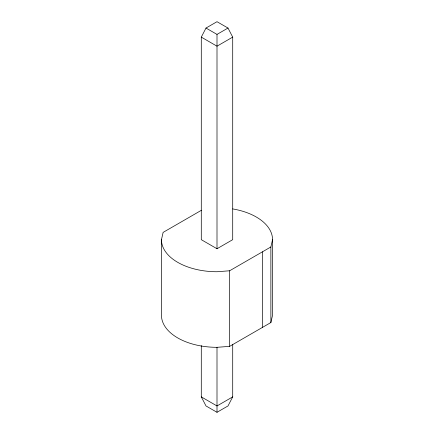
<?xml version="1.0" encoding="UTF-8"?>
<svg xmlns="http://www.w3.org/2000/svg" width="434" height="434" viewBox="0 0 434 434"><rect width="100%" height="100%" fill="white"/><g stroke="black" fill="none" stroke-linecap="round" stroke-linejoin="round"><path stroke-width="0.65" d="M232.695 208.917A55.541 32.067 0 0 1 272.541 239.677L272.541 315.252L270.876 322.543L229.624 346.359L217 347.319A55.541 32.067 0 0 1 161.459 315.252L161.459 239.677L163.124 232.385L201.474 210.246M270.876 322.543L270.876 246.962L272.541 239.677M201.289 37.118L206.004 28.047L217 21.7L227.996 28.047L232.711 37.118L232.711 239.677L217 248.742L201.289 239.677L201.289 37.118L217 46.188L232.711 37.118M232.711 344.265L232.711 396.882L227.996 405.953L217 412.3L206.004 405.953L201.289 396.882L201.289 345.61M206.004 28.047L217 34.4L227.996 28.047M161.459 239.677A55.541 32.067 0 0 0 217 271.738L229.624 270.778L270.876 246.962M232.711 396.882L217 405.953L201.289 396.882M262.478 251.812L262.478 327.393M229.624 270.778L229.624 346.359M217 34.4L217 248.742M217 347.26L217 412.3"/></g></svg>
